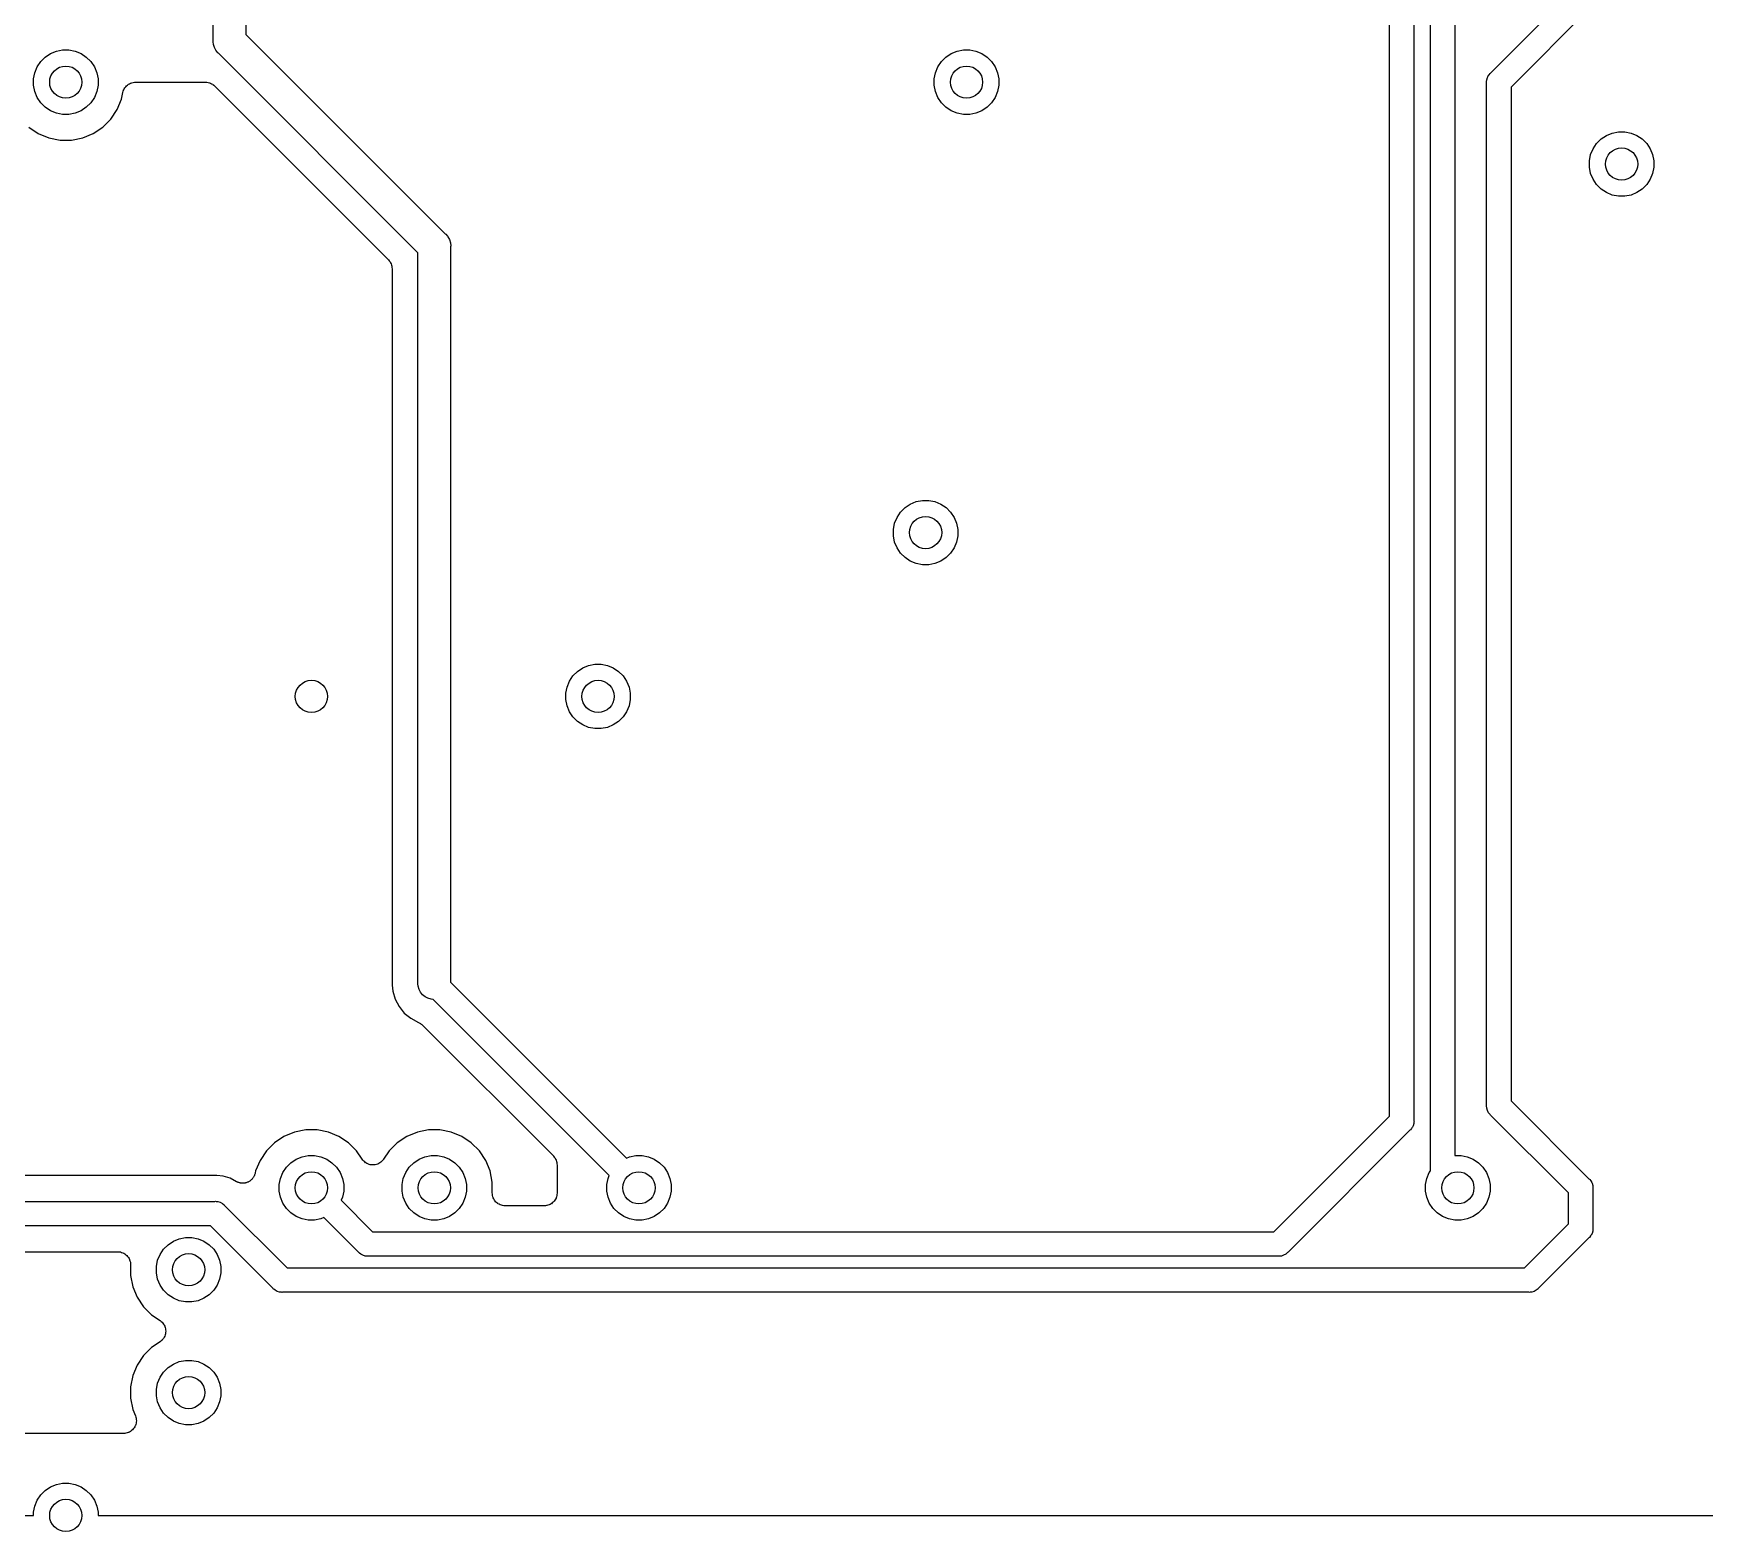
# Model space of a CAD drawing. Extents: x 4.56 to 9.07, y -4.98 to -1.89.
# Drawn here: x 7.215 to 7.725, y -3.155 to -2.698 of the extents above; entities that cross this region are included whole.
import ezdxf

# ---------------------------------------------------------------- set-up
doc = ezdxf.new("R2010")
doc.units = 0
doc.header["$MEASUREMENT"] = 0
doc.layers.add('BLACK', color=7, linetype='CONTINUOUS')

msp = doc.modelspace()

# ---------------------------------------------------------------- linework, layer by layer
at = {"layer": 'BLACK', "linetype": 'CONTINUOUS'}
for p, q in [((7.62913, -3.02808), (7.62913, -2.55481)), ((7.63661, -2.55618), (7.63661, -3.02944)), ((7.27, -2.69975), (7.27, -2.63775)), ((7.28, -2.63957), (7.28, -2.69793)), ((7.64163, -3.0448), (7.64163, -2.66731)), ((7.64911, -2.66868), (7.64911, -3.04016)), ((7.65999, -2.70973), (7.68376, -2.68595)), ((7.69002, -2.69027), (7.66624, -2.71405)), ((7.28, -2.69793), (7.34086, -2.75879)), ((7.21873, -2.70485), (7.22034, -2.70378)), ((7.22034, -2.70378), (7.22213, -2.70304)), ((7.22213, -2.70304), (7.22403, -2.70266)), ((7.22403, -2.70266), (7.22597, -2.70266)), ((7.22597, -2.70266), (7.22787, -2.70304)), ((7.22787, -2.70304), (7.22966, -2.70378)), ((7.22966, -2.70378), (7.23127, -2.70485)), ((7.26998, -2.7), (7.27, -2.69975)), ((7.27, -2.70025), (7.26998, -2.7)), ((7.27007, -2.70098), (7.27, -2.70025)), ((7.27036, -2.70192), (7.27007, -2.70098)), ((7.27082, -2.70279), (7.27036, -2.70192)), ((7.27145, -2.70355), (7.27082, -2.70279)), ((7.27164, -2.70371), (7.27145, -2.70355)), ((7.3325, -2.76457), (7.27164, -2.70371)), ((7.49373, -2.70485), (7.49534, -2.70378)), ((7.49534, -2.70378), (7.49713, -2.70304)), ((7.49713, -2.70304), (7.49903, -2.70266)), ((7.49903, -2.70266), (7.50097, -2.70266)), ((7.50097, -2.70266), (7.50287, -2.70304)), ((7.50287, -2.70304), (7.50466, -2.70378)), ((7.50466, -2.70378), (7.50627, -2.70485)), ((7.21554, -2.70963), (7.21628, -2.70784)), ((7.21628, -2.70784), (7.21735, -2.70623)), ((7.21735, -2.70623), (7.21873, -2.70485)), ((7.23127, -2.70485), (7.23265, -2.70623)), ((7.23265, -2.70623), (7.23372, -2.70784)), ((7.23372, -2.70784), (7.23446, -2.70963)), ((7.49054, -2.70963), (7.49128, -2.70784)), ((7.49128, -2.70784), (7.49235, -2.70623)), ((7.49235, -2.70623), (7.49373, -2.70485)), ((7.50627, -2.70485), (7.50765, -2.70623)), ((7.50765, -2.70623), (7.50872, -2.70784)), ((7.50872, -2.70784), (7.50946, -2.70963)), ((7.21516, -2.71153), (7.21554, -2.70963)), ((7.21516, -2.71347), (7.21516, -2.71153)), ((7.21554, -2.71537), (7.21516, -2.71347)), ((7.23446, -2.70963), (7.23484, -2.71153)), ((7.23484, -2.71347), (7.23446, -2.71537)), ((7.23484, -2.71153), (7.23484, -2.71347)), ((7.24286, -2.71456), (7.24303, -2.71424)), ((7.24303, -2.71424), (7.24304, -2.71422)), ((7.24304, -2.71422), (7.24305, -2.71421)), ((7.24305, -2.71421), (7.24329, -2.71392)), ((7.24329, -2.71392), (7.24352, -2.71364)), ((7.24352, -2.71364), (7.24353, -2.71363)), ((7.24353, -2.71363), (7.24354, -2.71362)), ((7.24354, -2.71362), (7.24383, -2.71339)), ((7.24383, -2.71339), (7.24412, -2.71316)), ((7.24412, -2.71316), (7.24413, -2.71315)), ((7.24413, -2.71315), (7.24414, -2.71314)), ((7.24414, -2.71314), (7.24447, -2.71297)), ((7.24447, -2.71297), (7.24479, -2.7128)), ((7.24479, -2.7128), (7.24481, -2.71279)), ((7.24481, -2.71279), (7.24482, -2.71279)), ((7.24482, -2.71279), (7.24518, -2.71268)), ((7.24518, -2.71268), (7.24553, -2.71257)), ((7.24553, -2.71257), (7.24555, -2.71257)), ((7.24555, -2.71257), (7.24556, -2.71257)), ((7.24556, -2.71257), (7.24593, -2.71254)), ((7.24593, -2.71254), (7.24629, -2.7125)), ((7.24629, -2.7125), (7.26766, -2.7125)), ((7.26766, -2.7125), (7.26768, -2.7125)), ((7.26768, -2.7125), (7.26768, -2.7125)), ((7.26768, -2.7125), (7.26768, -2.7125)), ((7.26768, -2.7125), (7.26772, -2.7125)), ((7.26772, -2.7125), (7.26808, -2.71254)), ((7.26808, -2.71254), (7.26844, -2.71258)), ((7.26844, -2.71258), (7.26846, -2.71258)), ((7.26846, -2.71258), (7.26848, -2.71259)), ((7.26848, -2.71259), (7.26883, -2.7127)), ((7.26883, -2.7127), (7.26918, -2.7128)), ((7.26918, -2.7128), (7.26919, -2.71281)), ((7.26919, -2.71281), (7.26921, -2.71282)), ((7.26921, -2.71282), (7.26953, -2.71299)), ((7.26953, -2.71299), (7.26985, -2.71317)), ((7.26985, -2.71317), (7.26987, -2.71318)), ((7.26987, -2.71318), (7.26989, -2.71319)), ((7.26989, -2.71319), (7.27016, -2.71342)), ((7.27016, -2.71342), (7.27045, -2.71365)), ((7.27045, -2.71365), (7.32347, -2.76668)), ((7.49016, -2.71153), (7.49054, -2.70963)), ((7.49016, -2.71347), (7.49016, -2.71153)), ((7.49054, -2.71537), (7.49016, -2.71347)), ((7.50946, -2.70963), (7.50984, -2.71153)), ((7.50984, -2.71347), (7.50946, -2.71537)), ((7.50984, -2.71153), (7.50984, -2.71347)), ((7.65874, -2.7125), (7.65876, -2.71232)), ((7.65876, -2.71268), (7.65874, -2.7125)), ((7.65876, -2.71232), (7.65881, -2.71177)), ((7.65876, -3.02482), (7.65876, -2.71268)), ((7.65881, -2.71177), (7.65903, -2.71106)), ((7.65903, -2.71106), (7.65912, -2.71089)), ((7.65912, -2.71089), (7.65938, -2.71041)), ((7.65938, -2.71041), (7.65952, -2.71024)), ((7.65952, -2.71024), (7.65984, -2.70984)), ((7.65984, -2.70984), (7.65999, -2.70973)), ((7.66624, -2.71405), (7.66624, -3.02345)), ((7.21628, -2.71716), (7.21554, -2.71537)), ((7.21735, -2.71877), (7.21628, -2.71716)), ((7.21873, -2.72015), (7.21735, -2.71877)), ((7.23265, -2.71877), (7.23127, -2.72015)), ((7.23372, -2.71716), (7.23265, -2.71877)), ((7.23446, -2.71537), (7.23372, -2.71716)), ((7.2407, -2.72089), (7.24204, -2.71767)), ((7.24204, -2.71767), (7.24243, -2.71567)), ((7.24243, -2.71567), (7.24244, -2.71565)), ((7.24244, -2.71562), (7.24256, -2.71527)), ((7.24244, -2.71564), (7.24244, -2.71562)), ((7.24244, -2.71565), (7.24244, -2.71564)), ((7.24244, -2.71565), (7.24244, -2.71565)), ((7.24256, -2.71527), (7.24267, -2.71491)), ((7.24267, -2.7149), (7.24268, -2.71488)), ((7.24267, -2.71491), (7.24267, -2.7149)), ((7.24268, -2.71488), (7.24286, -2.71456)), ((7.49128, -2.71716), (7.49054, -2.71537)), ((7.49235, -2.71877), (7.49128, -2.71716)), ((7.49373, -2.72015), (7.49235, -2.71877)), ((7.50765, -2.71877), (7.50627, -2.72015)), ((7.50872, -2.71716), (7.50765, -2.71877)), ((7.50946, -2.71537), (7.50872, -2.71716)), ((7.22034, -2.72122), (7.21873, -2.72015)), ((7.22213, -2.72196), (7.22034, -2.72122)), ((7.22403, -2.72234), (7.22213, -2.72196)), ((7.22597, -2.72234), (7.22403, -2.72234)), ((7.22787, -2.72196), (7.22597, -2.72234)), ((7.22966, -2.72122), (7.22787, -2.72196)), ((7.23127, -2.72015), (7.22966, -2.72122)), ((7.23629, -2.72626), (7.23876, -2.72379)), ((7.23876, -2.72379), (7.2407, -2.72089)), ((7.49534, -2.72122), (7.49373, -2.72015)), ((7.49713, -2.72196), (7.49534, -2.72122)), ((7.49903, -2.72234), (7.49713, -2.72196)), ((7.50097, -2.72234), (7.49903, -2.72234)), ((7.50287, -2.72196), (7.50097, -2.72234)), ((7.50466, -2.72122), (7.50287, -2.72196)), ((7.50627, -2.72015), (7.50466, -2.72122)), ((7.21371, -2.72626), (7.21661, -2.7282)), ((7.21661, -2.7282), (7.21983, -2.72954)), ((7.21983, -2.72954), (7.22326, -2.73022)), ((7.22674, -2.73022), (7.23017, -2.72954)), ((7.23017, -2.72954), (7.23339, -2.7282)), ((7.23339, -2.7282), (7.23629, -2.72626)), ((7.69373, -2.72985), (7.69534, -2.72878)), ((7.69534, -2.72878), (7.69713, -2.72804)), ((7.69713, -2.72804), (7.69903, -2.72766)), ((7.69903, -2.72766), (7.70097, -2.72766)), ((7.70097, -2.72766), (7.70287, -2.72804)), ((7.70287, -2.72804), (7.70466, -2.72878)), ((7.70466, -2.72878), (7.70627, -2.72985)), ((7.22326, -2.73022), (7.22674, -2.73022)), ((7.69016, -2.73653), (7.69054, -2.73463)), ((7.69054, -2.73463), (7.69128, -2.73284)), ((7.69128, -2.73284), (7.69235, -2.73123)), ((7.69235, -2.73123), (7.69373, -2.72985)), ((7.70627, -2.72985), (7.70765, -2.73123)), ((7.70765, -2.73123), (7.70872, -2.73284)), ((7.70872, -2.73284), (7.70946, -2.73463)), ((7.70946, -2.73463), (7.70984, -2.73653)), ((7.69016, -2.73847), (7.69016, -2.73653)), ((7.69054, -2.74037), (7.69016, -2.73847)), ((7.70984, -2.73847), (7.70946, -2.74037)), ((7.70984, -2.73653), (7.70984, -2.73847)), ((7.69128, -2.74216), (7.69054, -2.74037)), ((7.69235, -2.74377), (7.69128, -2.74216)), ((7.69373, -2.74515), (7.69235, -2.74377)), ((7.70765, -2.74377), (7.70627, -2.74515)), ((7.70872, -2.74216), (7.70765, -2.74377)), ((7.70946, -2.74037), (7.70872, -2.74216)), ((7.69534, -2.74622), (7.69373, -2.74515)), ((7.69713, -2.74696), (7.69534, -2.74622)), ((7.69903, -2.74734), (7.69713, -2.74696)), ((7.70097, -2.74734), (7.69903, -2.74734)), ((7.70287, -2.74696), (7.70097, -2.74734)), ((7.70466, -2.74622), (7.70287, -2.74696)), ((7.70627, -2.74515), (7.70466, -2.74622)), ((7.34086, -2.75879), (7.34105, -2.75895)), ((7.34105, -2.75895), (7.34151, -2.75951)), ((7.34151, -2.75951), (7.34168, -2.75971)), ((7.34168, -2.75971), (7.34214, -2.76058)), ((7.3325, -2.98775), (7.3325, -2.76457)), ((7.34214, -2.76058), (7.34243, -2.76152)), ((7.34243, -2.76152), (7.34252, -2.7625)), ((7.34252, -2.7625), (7.3425, -2.76275)), ((7.3425, -2.76275), (7.3425, -2.98721)), ((7.32347, -2.76668), (7.32348, -2.76669)), ((7.32348, -2.76669), (7.32348, -2.76669)), ((7.32348, -2.76669), (7.32348, -2.76669)), ((7.32348, -2.76669), (7.32351, -2.76672)), ((7.32351, -2.76672), (7.32374, -2.767)), ((7.32374, -2.767), (7.32397, -2.76728)), ((7.32397, -2.76728), (7.32398, -2.7673)), ((7.32398, -2.7673), (7.32399, -2.76732)), ((7.32399, -2.76732), (7.32416, -2.76764)), ((7.32416, -2.76764), (7.32433, -2.76796)), ((7.32433, -2.76796), (7.32433, -2.76798)), ((7.32433, -2.76798), (7.32434, -2.768)), ((7.32434, -2.768), (7.32445, -2.76835)), ((7.32445, -2.76835), (7.32455, -2.7687)), ((7.32455, -2.7687), (7.32455, -2.76872)), ((7.32455, -2.76872), (7.32456, -2.76874)), ((7.32456, -2.76874), (7.32459, -2.7691)), ((7.32459, -2.7691), (7.32463, -2.76946)), ((7.32463, -2.76946), (7.32463, -2.98813)), ((7.48123, -2.84235), (7.48284, -2.84128)), ((7.48284, -2.84128), (7.48463, -2.84054)), ((7.48463, -2.84054), (7.48653, -2.84016)), ((7.48653, -2.84016), (7.48847, -2.84016)), ((7.48847, -2.84016), (7.49037, -2.84054)), ((7.49037, -2.84054), (7.49216, -2.84128)), ((7.49216, -2.84128), (7.49377, -2.84235)), ((7.47804, -2.84713), (7.47878, -2.84534)), ((7.47878, -2.84534), (7.47985, -2.84373)), ((7.47985, -2.84373), (7.48123, -2.84235)), ((7.49377, -2.84235), (7.49515, -2.84373)), ((7.49515, -2.84373), (7.49622, -2.84534)), ((7.49622, -2.84534), (7.49696, -2.84713)), ((7.47766, -2.84903), (7.47804, -2.84713)), ((7.47766, -2.85097), (7.47766, -2.84903)), ((7.47804, -2.85287), (7.47766, -2.85097)), ((7.49696, -2.84713), (7.49734, -2.84903)), ((7.49734, -2.85097), (7.49696, -2.85287)), ((7.49734, -2.84903), (7.49734, -2.85097)), ((7.47878, -2.85466), (7.47804, -2.85287)), ((7.47985, -2.85627), (7.47878, -2.85466)), ((7.48123, -2.85765), (7.47985, -2.85627)), ((7.49515, -2.85627), (7.49377, -2.85765)), ((7.49622, -2.85466), (7.49515, -2.85627)), ((7.49696, -2.85287), (7.49622, -2.85466)), ((7.48284, -2.85872), (7.48123, -2.85765)), ((7.48463, -2.85946), (7.48284, -2.85872)), ((7.48653, -2.85984), (7.48463, -2.85946)), ((7.48847, -2.85984), (7.48653, -2.85984)), ((7.49037, -2.85946), (7.48847, -2.85984)), ((7.49216, -2.85872), (7.49037, -2.85946)), ((7.49377, -2.85765), (7.49216, -2.85872)), ((7.37985, -2.89373), (7.38123, -2.89235)), ((7.38123, -2.89235), (7.38284, -2.89128)), ((7.38284, -2.89128), (7.38463, -2.89054)), ((7.38463, -2.89054), (7.38653, -2.89016)), ((7.38653, -2.89016), (7.38847, -2.89016)), ((7.38847, -2.89016), (7.39037, -2.89054)), ((7.39037, -2.89054), (7.39216, -2.89128)), ((7.39216, -2.89128), (7.39377, -2.89235)), ((7.39377, -2.89235), (7.39515, -2.89373)), ((7.37766, -2.89903), (7.37804, -2.89713)), ((7.37804, -2.89713), (7.37878, -2.89534)), ((7.37878, -2.89534), (7.37985, -2.89373)), ((7.39515, -2.89373), (7.39622, -2.89534)), ((7.39622, -2.89534), (7.39696, -2.89713)), ((7.39696, -2.89713), (7.39734, -2.89903)), ((7.37766, -2.90097), (7.37766, -2.89903)), ((7.37804, -2.90287), (7.37766, -2.90097)), ((7.37878, -2.90466), (7.37804, -2.90287)), ((7.39696, -2.90287), (7.39622, -2.90466)), ((7.39734, -2.90097), (7.39696, -2.90287)), ((7.39734, -2.89903), (7.39734, -2.90097)), ((7.37985, -2.90627), (7.37878, -2.90466)), ((7.38123, -2.90765), (7.37985, -2.90627)), ((7.38284, -2.90872), (7.38123, -2.90765)), ((7.39377, -2.90765), (7.39216, -2.90872)), ((7.39515, -2.90627), (7.39377, -2.90765)), ((7.39622, -2.90466), (7.39515, -2.90627)), ((7.38463, -2.90946), (7.38284, -2.90872)), ((7.38653, -2.90984), (7.38463, -2.90946)), ((7.38847, -2.90984), (7.38653, -2.90984)), ((7.39037, -2.90946), (7.38847, -2.90984)), ((7.39216, -2.90872), (7.39037, -2.90946)), ((7.32463, -2.98813), (7.32481, -2.99002)), ((7.33257, -2.98848), (7.3325, -2.98775)), ((7.33286, -2.98942), (7.33257, -2.98848)), ((7.33332, -2.99029), (7.33286, -2.98942)), ((7.3425, -2.98721), (7.39621, -3.04092)), ((7.32481, -2.99002), (7.32555, -2.99245)), ((7.32555, -2.99245), (7.32674, -2.99469)), ((7.32674, -2.99469), (7.32835, -2.99665)), ((7.33395, -2.99105), (7.33332, -2.99029)), ((7.33471, -2.99168), (7.33395, -2.99105)), ((7.33558, -2.99214), (7.33471, -2.99168)), ((7.33652, -2.99243), (7.33558, -2.99214)), ((7.33721, -2.9925), (7.33652, -2.99243)), ((7.39092, -3.04621), (7.33721, -2.9925)), ((7.32835, -2.99665), (7.33031, -2.99826)), ((7.33031, -2.99826), (7.33264, -2.9995)), ((7.33264, -2.9995), (7.33266, -2.99951)), ((7.33266, -2.99951), (7.33285, -2.99961)), ((7.33285, -2.99961), (7.33305, -2.99969)), ((7.33305, -2.99969), (7.33319, -2.99979)), ((7.33319, -2.99979), (7.33334, -2.99987)), ((7.33334, -2.99987), (7.3335, -3.00001)), ((7.3335, -3.00001), (7.33368, -3.00013)), ((7.33368, -3.00013), (7.3338, -3.00025)), ((7.3338, -3.00025), (7.33393, -3.00036)), ((7.33393, -3.00036), (7.37385, -3.04027)), ((7.65874, -3.025), (7.65876, -3.02482)), ((7.65881, -3.02573), (7.65874, -3.025)), ((7.66624, -3.02345), (7.69001, -3.04723)), ((7.59382, -3.06339), (7.62913, -3.02808)), ((7.63656, -3.03036), (7.63635, -3.03106)), ((7.63661, -3.02981), (7.63656, -3.03036)), ((7.63661, -3.02944), (7.63663, -3.02963)), ((7.63663, -3.02963), (7.63661, -3.02981)), ((7.63661, -3.02981), (7.63661, -3.02981)), ((7.65903, -3.02644), (7.65881, -3.02573)), ((7.65938, -3.02709), (7.65903, -3.02644)), ((7.65946, -3.02719), (7.65938, -3.02709)), ((7.65984, -3.02766), (7.65946, -3.02719)), ((7.65999, -3.02777), (7.65984, -3.02766)), ((7.68376, -3.05155), (7.65999, -3.02777)), ((7.29161, -3.0343), (7.28871, -3.03624)), ((7.29483, -3.03296), (7.29161, -3.0343)), ((7.29826, -3.03228), (7.29483, -3.03296)), ((7.30174, -3.03228), (7.29826, -3.03228)), ((7.30517, -3.03296), (7.30174, -3.03228)), ((7.30839, -3.0343), (7.30517, -3.03296)), ((7.31129, -3.03624), (7.30839, -3.0343)), ((7.32911, -3.0343), (7.32621, -3.03624)), ((7.33233, -3.03296), (7.32911, -3.0343)), ((7.33576, -3.03228), (7.33233, -3.03296)), ((7.33924, -3.03228), (7.33576, -3.03228)), ((7.34267, -3.03296), (7.33924, -3.03228)), ((7.34589, -3.0343), (7.34267, -3.03296)), ((7.34879, -3.03624), (7.34589, -3.0343)), ((7.63539, -3.0324), (7.59815, -3.06964)), ((7.63553, -3.03228), (7.63539, -3.0324)), ((7.63582, -3.03193), (7.63553, -3.03228)), ((7.636, -3.03171), (7.63582, -3.03193)), ((7.63612, -3.03149), (7.636, -3.03171)), ((7.63635, -3.03106), (7.63612, -3.03149)), ((7.28624, -3.03871), (7.2843, -3.04161)), ((7.28871, -3.03624), (7.28624, -3.03871)), ((7.29534, -3.04128), (7.29713, -3.04054)), ((7.29713, -3.04054), (7.29903, -3.04016)), ((7.29903, -3.04016), (7.30097, -3.04016)), ((7.30097, -3.04016), (7.30287, -3.04054)), ((7.30287, -3.04054), (7.30466, -3.04128)), ((7.31376, -3.03871), (7.31129, -3.03624)), ((7.31548, -3.04127), (7.31376, -3.03871)), ((7.32374, -3.03871), (7.32202, -3.04127)), ((7.32621, -3.03624), (7.32374, -3.03871)), ((7.33284, -3.04128), (7.33463, -3.04054)), ((7.33463, -3.04054), (7.33653, -3.04016)), ((7.33653, -3.04016), (7.33847, -3.04016)), ((7.33847, -3.04016), (7.34037, -3.04054)), ((7.34037, -3.04054), (7.34216, -3.04128)), ((7.35126, -3.03871), (7.34879, -3.03624)), ((7.3532, -3.04161), (7.35126, -3.03871)), ((7.37385, -3.04027), (7.37386, -3.04028)), ((7.37386, -3.04028), (7.37386, -3.04028)), ((7.37386, -3.04028), (7.37386, -3.04028)), ((7.37386, -3.04028), (7.37389, -3.04031)), ((7.37389, -3.04031), (7.37411, -3.0406)), ((7.37411, -3.0406), (7.37434, -3.04088)), ((7.39621, -3.04092), (7.39713, -3.04054)), ((7.39713, -3.04054), (7.39903, -3.04016)), ((7.39903, -3.04016), (7.40097, -3.04016)), ((7.40097, -3.04016), (7.40287, -3.04054)), ((7.40287, -3.04054), (7.40466, -3.04128)), ((7.64911, -3.04016), (7.65097, -3.04016)), ((7.65097, -3.04016), (7.65287, -3.04054)), ((7.65287, -3.04054), (7.65466, -3.04128)), ((7.28274, -3.04583), (7.28266, -3.04602)), ((7.28278, -3.04565), (7.28274, -3.04583)), ((7.28284, -3.04548), (7.28278, -3.04565)), ((7.28285, -3.04543), (7.28284, -3.04548)), ((7.28296, -3.04483), (7.28285, -3.04543)), ((7.2843, -3.04161), (7.28296, -3.04483)), ((7.29054, -3.04713), (7.29128, -3.04534)), ((7.29128, -3.04534), (7.29235, -3.04373)), ((7.29235, -3.04373), (7.29373, -3.04235)), ((7.29373, -3.04235), (7.29534, -3.04128)), ((7.30466, -3.04128), (7.30627, -3.04235)), ((7.30627, -3.04235), (7.30765, -3.04373)), ((7.30765, -3.04373), (7.30872, -3.04534)), ((7.30872, -3.04534), (7.30946, -3.04713)), ((7.31571, -3.04156), (7.31548, -3.04127)), ((7.31595, -3.04185), (7.31571, -3.04156)), ((7.31596, -3.04186), (7.31595, -3.04185)), ((7.31596, -3.04187), (7.31596, -3.04186)), ((7.31625, -3.04211), (7.31596, -3.04187)), ((7.31654, -3.04234), (7.31625, -3.04211)), ((7.31655, -3.04235), (7.31654, -3.04234)), ((7.31656, -3.04236), (7.31655, -3.04235)), ((7.31689, -3.04253), (7.31656, -3.04236)), ((7.31721, -3.04271), (7.31689, -3.04253)), ((7.31722, -3.04271), (7.31721, -3.04271)), ((7.31723, -3.04272), (7.31722, -3.04271)), ((7.31759, -3.04283), (7.31723, -3.04272)), ((7.31795, -3.04294), (7.31759, -3.04283)), ((7.31796, -3.04294), (7.31795, -3.04294)), ((7.31797, -3.04294), (7.31796, -3.04294)), ((7.31834, -3.04298), (7.31797, -3.04294)), ((7.31871, -3.04302), (7.31834, -3.04298)), ((7.31872, -3.04302), (7.31871, -3.04302)), ((7.31873, -3.04302), (7.31872, -3.04302)), ((7.31911, -3.04299), (7.31873, -3.04302)), ((7.31948, -3.04296), (7.31911, -3.04299)), ((7.31949, -3.04295), (7.31948, -3.04296)), ((7.3195, -3.04295), (7.31949, -3.04295)), ((7.31986, -3.04284), (7.3195, -3.04295)), ((7.32022, -3.04274), (7.31986, -3.04284)), ((7.32023, -3.04273), (7.32022, -3.04274)), ((7.32022, -3.04274), (7.32022, -3.04274)), ((7.32056, -3.04256), (7.32023, -3.04273)), ((7.3209, -3.04239), (7.32056, -3.04256)), ((7.32091, -3.04238), (7.3209, -3.04239)), ((7.3212, -3.04214), (7.32091, -3.04237)), ((7.32091, -3.04237), (7.32091, -3.04238)), ((7.3215, -3.04191), (7.3212, -3.04214)), ((7.32151, -3.04189), (7.3215, -3.0419)), ((7.3215, -3.0419), (7.3215, -3.04191)), ((7.32175, -3.0416), (7.32151, -3.04189)), ((7.32199, -3.04132), (7.32175, -3.0416)), ((7.322, -3.0413), (7.32199, -3.04132)), ((7.32202, -3.04127), (7.322, -3.0413)), ((7.322, -3.0413), (7.322, -3.0413)), ((7.322, -3.0413), (7.322, -3.0413)), ((7.32804, -3.04713), (7.32878, -3.04534)), ((7.32878, -3.04534), (7.32985, -3.04373)), ((7.32985, -3.04373), (7.33123, -3.04235)), ((7.33123, -3.04235), (7.33284, -3.04128)), ((7.34216, -3.04128), (7.34377, -3.04235)), ((7.34377, -3.04235), (7.34515, -3.04373)), ((7.34515, -3.04373), (7.34622, -3.04534)), ((7.34622, -3.04534), (7.34696, -3.04713)), ((7.35454, -3.04483), (7.3532, -3.04161)), ((7.35522, -3.04826), (7.35454, -3.04483)), ((7.37434, -3.04088), (7.37435, -3.0409)), ((7.37435, -3.0409), (7.37436, -3.04091)), ((7.37436, -3.04091), (7.37453, -3.04123)), ((7.37453, -3.04123), (7.3747, -3.04156)), ((7.3747, -3.04156), (7.37471, -3.04158)), ((7.37471, -3.04158), (7.37472, -3.04159)), ((7.37472, -3.04159), (7.37482, -3.04194)), ((7.37482, -3.04194), (7.37493, -3.04229)), ((7.37493, -3.04229), (7.37493, -3.04231)), ((7.37493, -3.04231), (7.37493, -3.04233)), ((7.37493, -3.04233), (7.37496, -3.04269)), ((7.37496, -3.04269), (7.375, -3.04306)), ((7.375, -3.04306), (7.375, -3.05157)), ((7.40466, -3.04128), (7.40627, -3.04235)), ((7.40627, -3.04235), (7.40765, -3.04373)), ((7.40765, -3.04373), (7.40872, -3.04534)), ((7.40872, -3.04534), (7.40946, -3.04713)), ((7.64054, -3.04713), (7.64128, -3.04534)), ((7.64128, -3.04534), (7.64163, -3.0448)), ((7.65466, -3.04128), (7.65627, -3.04235)), ((7.65627, -3.04235), (7.65765, -3.04373)), ((7.65765, -3.04373), (7.65872, -3.04534)), ((7.65872, -3.04534), (7.65946, -3.04713)), ((7.26996, -3.04626), (7.18287, -3.04626)), ((7.27012, -3.04624), (7.26996, -3.04626)), ((7.27029, -3.04625), (7.27012, -3.04624)), ((7.27034, -3.04624), (7.27029, -3.04625)), ((7.27072, -3.0462), (7.27034, -3.04624)), ((7.2711, -3.04624), (7.27072, -3.0462)), ((7.273, -3.04643), (7.2711, -3.04624)), ((7.2711, -3.04624), (7.2711, -3.04624)), ((7.27519, -3.04709), (7.273, -3.04643)), ((7.27713, -3.04813), (7.27519, -3.04709)), ((7.2773, -3.0482), (7.27713, -3.04813)), ((7.27746, -3.04829), (7.2773, -3.0482)), ((7.27765, -3.04835), (7.27746, -3.04829)), ((7.27784, -3.04842), (7.27765, -3.04835)), ((7.27802, -3.04846), (7.27784, -3.04842)), ((7.27819, -3.04851), (7.27802, -3.04846)), ((7.27839, -3.04854), (7.27819, -3.04851)), ((7.27859, -3.04858), (7.27839, -3.04854)), ((7.27877, -3.04858), (7.27859, -3.04858)), ((7.27895, -3.04859), (7.27877, -3.04858)), ((7.27916, -3.04858), (7.27895, -3.04859)), ((7.27936, -3.04858), (7.27916, -3.04858)), ((7.27954, -3.04854), (7.27936, -3.04858)), ((7.27972, -3.04853), (7.27954, -3.04854)), ((7.27991, -3.04847), (7.27972, -3.04853)), ((7.28011, -3.04843), (7.27991, -3.04847)), ((7.28028, -3.04836), (7.28011, -3.04843)), ((7.28046, -3.04831), (7.28028, -3.04836)), ((7.28064, -3.04822), (7.28046, -3.04831)), ((7.28083, -3.04814), (7.28064, -3.04822)), ((7.28098, -3.04804), (7.28083, -3.04814)), ((7.28114, -3.04795), (7.28098, -3.04804)), ((7.2813, -3.04783), (7.28114, -3.04795)), ((7.28147, -3.04771), (7.2813, -3.04783)), ((7.2816, -3.04759), (7.28147, -3.04771)), ((7.28174, -3.04747), (7.2816, -3.04759)), ((7.28187, -3.04732), (7.28174, -3.04747)), ((7.28201, -3.04717), (7.28187, -3.04732)), ((7.28211, -3.04702), (7.28201, -3.04717)), ((7.28223, -3.04689), (7.28211, -3.04702)), ((7.28233, -3.04671), (7.28223, -3.04689)), ((7.28244, -3.04654), (7.28233, -3.04671)), ((7.28251, -3.04637), (7.28244, -3.04654)), ((7.2826, -3.04621), (7.28251, -3.04637)), ((7.28266, -3.04602), (7.2826, -3.04621)), ((7.29016, -3.04903), (7.29054, -3.04713)), ((7.29016, -3.05097), (7.29016, -3.04903)), ((7.29054, -3.05287), (7.29016, -3.05097)), ((7.30946, -3.04713), (7.30984, -3.04903)), ((7.30984, -3.05097), (7.30946, -3.05287)), ((7.30984, -3.04903), (7.30984, -3.05097)), ((7.32766, -3.04903), (7.32804, -3.04713)), ((7.32766, -3.05097), (7.32766, -3.04903)), ((7.32804, -3.05287), (7.32766, -3.05097)), ((7.34696, -3.04713), (7.34734, -3.04903)), ((7.34734, -3.05097), (7.34696, -3.05287)), ((7.34734, -3.04903), (7.34734, -3.05097)), ((7.35522, -3.05157), (7.35522, -3.04826)), ((7.39016, -3.04903), (7.39054, -3.04713)), ((7.39016, -3.05097), (7.39016, -3.04903)), ((7.39054, -3.05287), (7.39016, -3.05097)), ((7.39054, -3.04713), (7.39092, -3.04621)), ((7.40946, -3.04713), (7.40984, -3.04903)), ((7.40984, -3.05097), (7.40946, -3.05287)), ((7.40984, -3.04903), (7.40984, -3.05097)), ((7.64016, -3.04903), (7.64054, -3.04713)), ((7.64016, -3.05097), (7.64016, -3.04903)), ((7.64054, -3.05287), (7.64016, -3.05097)), ((7.65946, -3.04713), (7.65984, -3.04903)), ((7.65984, -3.05097), (7.65946, -3.05287)), ((7.65984, -3.04903), (7.65984, -3.05097)), ((7.69001, -3.04723), (7.69016, -3.04734)), ((7.69016, -3.04734), (7.69027, -3.04748)), ((7.69027, -3.04748), (7.69027, -3.04749)), ((7.69027, -3.04749), (7.69062, -3.04791)), ((7.69062, -3.04791), (7.69088, -3.0484)), ((7.69088, -3.0484), (7.69097, -3.04856)), ((7.69097, -3.04856), (7.69119, -3.04927)), ((7.69119, -3.04927), (7.69123, -3.04974)), ((7.69123, -3.04974), (7.69126, -3.05)), ((7.69126, -3.05), (7.69124, -3.05018)), ((7.69124, -3.05018), (7.69124, -3.06232)), ((7.1802, -3.05413), (7.27054, -3.05413)), ((7.27054, -3.05413), (7.27072, -3.05412)), ((7.27072, -3.05412), (7.2709, -3.05413)), ((7.2709, -3.05413), (7.2709, -3.05413)), ((7.2709, -3.05413), (7.27145, -3.05419)), ((7.27145, -3.05419), (7.27216, -3.0544)), ((7.27216, -3.0544), (7.27281, -3.05475)), ((7.27281, -3.05475), (7.27338, -3.05522)), ((7.27338, -3.05522), (7.2735, -3.05536)), ((7.2735, -3.05536), (7.29255, -3.07441)), ((7.29128, -3.05466), (7.29054, -3.05287)), ((7.29235, -3.05627), (7.29128, -3.05466)), ((7.30946, -3.05287), (7.30908, -3.05379)), ((7.30908, -3.05379), (7.31868, -3.06339)), ((7.32878, -3.05466), (7.32804, -3.05287)), ((7.32985, -3.05627), (7.32878, -3.05466)), ((7.34622, -3.05466), (7.34515, -3.05627)), ((7.34696, -3.05287), (7.34622, -3.05466)), ((7.35525, -3.05194), (7.35522, -3.05157)), ((7.35529, -3.05231), (7.35525, -3.05194)), ((7.35529, -3.05233), (7.35529, -3.05231)), ((7.35529, -3.05234), (7.35529, -3.05233)), ((7.3554, -3.0527), (7.35529, -3.05234)), ((7.3555, -3.05305), (7.3554, -3.0527)), ((7.35551, -3.05306), (7.3555, -3.05305)), ((7.35551, -3.05308), (7.35551, -3.05306)), ((7.35569, -3.0534), (7.35551, -3.05308)), ((7.35586, -3.05373), (7.35569, -3.0534)), ((7.35587, -3.05374), (7.35586, -3.05373)), ((7.35587, -3.05375), (7.35587, -3.05374)), ((7.35611, -3.05404), (7.35587, -3.05375)), ((7.35634, -3.05433), (7.35611, -3.05404)), ((7.35635, -3.05434), (7.35634, -3.05433)), ((7.35636, -3.05435), (7.35635, -3.05434)), ((7.35665, -3.05459), (7.35636, -3.05435)), ((7.35693, -3.05482), (7.35665, -3.05459)), ((7.35694, -3.05483), (7.35693, -3.05482)), ((7.35695, -3.05484), (7.35694, -3.05483)), ((7.35728, -3.05501), (7.35695, -3.05484)), ((7.3576, -3.05519), (7.35728, -3.05501)), ((7.35762, -3.0552), (7.3576, -3.05519)), ((7.35763, -3.0552), (7.35762, -3.0552)), ((7.35798, -3.05531), (7.35763, -3.0552)), ((7.35833, -3.05543), (7.35798, -3.05531)), ((7.35835, -3.05543), (7.35833, -3.05543)), ((7.35836, -3.05543), (7.35835, -3.05543)), ((7.35873, -3.05547), (7.35836, -3.05543)), ((7.3591, -3.05551), (7.35873, -3.05547)), ((7.35912, -3.05551), (7.3591, -3.05551)), ((7.35913, -3.05551), (7.35912, -3.05551)), ((7.35915, -3.05551), (7.35913, -3.05551)), ((7.35913, -3.05551), (7.35913, -3.05551)), ((7.37106, -3.05551), (7.35915, -3.05551)), ((7.37143, -3.05548), (7.37106, -3.05551)), ((7.3718, -3.05544), (7.37143, -3.05548)), ((7.37181, -3.05544), (7.3718, -3.05544)), ((7.37183, -3.05544), (7.37181, -3.05544)), ((7.37218, -3.05533), (7.37183, -3.05544)), ((7.37254, -3.05523), (7.37218, -3.05533)), ((7.37255, -3.05522), (7.37254, -3.05523)), ((7.37256, -3.05521), (7.37255, -3.05522)), ((7.37289, -3.05504), (7.37256, -3.05521)), ((7.37322, -3.05487), (7.37289, -3.05504)), ((7.37323, -3.05486), (7.37322, -3.05487)), ((7.37324, -3.05485), (7.37323, -3.05486)), ((7.37353, -3.05462), (7.37324, -3.05485)), ((7.37382, -3.05439), (7.37353, -3.05462)), ((7.37383, -3.05438), (7.37382, -3.05439)), ((7.37384, -3.05437), (7.37383, -3.05438)), ((7.37407, -3.05408), (7.37384, -3.05437)), ((7.37431, -3.0538), (7.37407, -3.05408)), ((7.37432, -3.05379), (7.37431, -3.0538)), ((7.37433, -3.05378), (7.37432, -3.05379)), ((7.3745, -3.05345), (7.37433, -3.05378)), ((7.37468, -3.05313), (7.3745, -3.05345)), ((7.37469, -3.05311), (7.37468, -3.05313)), ((7.3748, -3.05275), (7.37469, -3.0531)), ((7.37469, -3.0531), (7.37469, -3.05311)), ((7.37491, -3.05239), (7.3748, -3.05275)), ((7.37492, -3.05238), (7.37491, -3.05239)), ((7.37496, -3.052), (7.37492, -3.05237)), ((7.37492, -3.05237), (7.37492, -3.05238)), ((7.375, -3.05163), (7.37496, -3.052)), ((7.375, -3.05157), (7.375, -3.0516)), ((7.375, -3.0516), (7.375, -3.0516)), ((7.375, -3.0516), (7.375, -3.0516)), ((7.375, -3.0516), (7.375, -3.05163)), ((7.39128, -3.05466), (7.39054, -3.05287)), ((7.39235, -3.05627), (7.39128, -3.05466)), ((7.40872, -3.05466), (7.40765, -3.05627)), ((7.40946, -3.05287), (7.40872, -3.05466)), ((7.64128, -3.05466), (7.64054, -3.05287)), ((7.64235, -3.05627), (7.64128, -3.05466)), ((7.65872, -3.05466), (7.65765, -3.05627)), ((7.65946, -3.05287), (7.65872, -3.05466)), ((7.68376, -3.06095), (7.68376, -3.05155)), ((7.29373, -3.05765), (7.29235, -3.05627)), ((7.29534, -3.05872), (7.29373, -3.05765)), ((7.29713, -3.05946), (7.29534, -3.05872)), ((7.29903, -3.05984), (7.29713, -3.05946)), ((7.30097, -3.05984), (7.29903, -3.05984)), ((7.30287, -3.05946), (7.30097, -3.05984)), ((7.30379, -3.05908), (7.30287, -3.05946)), ((7.31435, -3.06964), (7.30379, -3.05908)), ((7.33123, -3.05765), (7.32985, -3.05627)), ((7.33284, -3.05872), (7.33123, -3.05765)), ((7.33463, -3.05946), (7.33284, -3.05872)), ((7.33653, -3.05984), (7.33463, -3.05946)), ((7.33847, -3.05984), (7.33653, -3.05984)), ((7.34037, -3.05946), (7.33847, -3.05984)), ((7.34216, -3.05872), (7.34037, -3.05946)), ((7.34377, -3.05765), (7.34216, -3.05872)), ((7.34515, -3.05627), (7.34377, -3.05765)), ((7.39373, -3.05765), (7.39235, -3.05627)), ((7.39534, -3.05872), (7.39373, -3.05765)), ((7.39713, -3.05946), (7.39534, -3.05872)), ((7.39903, -3.05984), (7.39713, -3.05946)), ((7.40097, -3.05984), (7.39903, -3.05984)), ((7.40287, -3.05946), (7.40097, -3.05984)), ((7.40466, -3.05872), (7.40287, -3.05946)), ((7.40627, -3.05765), (7.40466, -3.05872)), ((7.40765, -3.05627), (7.40627, -3.05765)), ((7.64373, -3.05765), (7.64235, -3.05627)), ((7.64534, -3.05872), (7.64373, -3.05765)), ((7.64713, -3.05946), (7.64534, -3.05872)), ((7.64903, -3.05984), (7.64713, -3.05946)), ((7.65097, -3.05984), (7.64903, -3.05984)), ((7.65287, -3.05946), (7.65097, -3.05984)), ((7.65466, -3.05872), (7.65287, -3.05946)), ((7.65627, -3.05765), (7.65466, -3.05872)), ((7.65765, -3.05627), (7.65627, -3.05765)), ((7.6703, -3.07441), (7.68376, -3.06095)), ((7.26917, -3.06161), (7.18484, -3.06161)), ((7.25623, -3.06735), (7.25784, -3.06628)), ((7.25784, -3.06628), (7.25963, -3.06554)), ((7.25963, -3.06554), (7.26153, -3.06516)), ((7.26153, -3.06516), (7.26347, -3.06516)), ((7.26347, -3.06516), (7.26537, -3.06554)), ((7.26537, -3.06554), (7.26716, -3.06628)), ((7.26716, -3.06628), (7.26877, -3.06735)), ((7.28822, -3.08067), (7.26917, -3.06161)), ((7.31868, -3.06339), (7.59382, -3.06339)), ((7.69001, -3.06527), (7.67462, -3.08066)), ((7.69016, -3.06516), (7.69001, -3.06527)), ((7.69054, -3.06469), (7.69016, -3.06516)), ((7.69062, -3.06459), (7.69054, -3.06469)), ((7.69075, -3.06436), (7.69062, -3.06459)), ((7.69097, -3.06394), (7.69075, -3.06436)), ((7.69119, -3.06323), (7.69097, -3.06394)), ((7.69124, -3.06268), (7.69119, -3.06323)), ((7.69124, -3.06232), (7.69126, -3.0625)), ((7.69126, -3.0625), (7.69124, -3.06268)), ((7.69124, -3.06268), (7.69124, -3.06268)), ((7.19374, -3.06949), (7.24085, -3.06949)), ((7.24085, -3.06949), (7.24087, -3.06949)), ((7.24087, -3.06949), (7.24087, -3.06949)), ((7.24087, -3.06949), (7.24088, -3.06949)), ((7.24088, -3.06949), (7.2409, -3.06949)), ((7.2409, -3.06949), (7.24127, -3.06953)), ((7.24127, -3.06953), (7.24164, -3.06957)), ((7.24164, -3.06957), (7.24165, -3.06957)), ((7.24165, -3.06957), (7.24167, -3.06957)), ((7.24167, -3.06957), (7.24202, -3.06969)), ((7.24202, -3.06969), (7.24237, -3.0698)), ((7.24237, -3.0698), (7.24238, -3.0698)), ((7.24238, -3.0698), (7.2424, -3.06981)), ((7.2424, -3.06981), (7.24272, -3.06999)), ((7.24272, -3.06999), (7.24305, -3.07016)), ((7.24305, -3.07016), (7.24306, -3.07017)), ((7.24306, -3.07017), (7.24307, -3.07018)), ((7.24307, -3.07018), (7.24335, -3.07041)), ((7.24335, -3.07041), (7.24364, -3.07065)), ((7.24364, -3.07065), (7.24365, -3.07066)), ((7.24365, -3.07066), (7.24366, -3.07067)), ((7.24366, -3.07067), (7.24389, -3.07096)), ((7.24389, -3.07096), (7.24413, -3.07125)), ((7.24413, -3.07125), (7.24413, -3.07126)), ((7.24413, -3.07126), (7.24414, -3.07127)), ((7.24414, -3.07127), (7.24431, -3.0716)), ((7.25304, -3.07213), (7.25378, -3.07034)), ((7.25378, -3.07034), (7.25485, -3.06873)), ((7.25485, -3.06873), (7.25623, -3.06735)), ((7.26877, -3.06735), (7.27015, -3.06873)), ((7.27015, -3.06873), (7.27122, -3.07034)), ((7.27122, -3.07034), (7.27196, -3.07213)), ((7.31447, -3.06978), (7.31435, -3.06964)), ((7.31472, -3.06999), (7.31447, -3.06978)), ((7.31504, -3.07025), (7.31472, -3.06999)), ((7.31526, -3.07037), (7.31504, -3.07025)), ((7.31569, -3.0706), (7.31526, -3.07037)), ((7.31639, -3.07081), (7.31569, -3.0706)), ((7.31694, -3.07087), (7.31639, -3.07081)), ((7.31713, -3.07088), (7.31694, -3.07087)), ((7.31694, -3.07087), (7.31694, -3.07087)), ((7.31731, -3.07087), (7.31713, -3.07088)), ((7.59519, -3.07087), (7.31731, -3.07087)), ((7.59537, -3.07088), (7.59519, -3.07087)), ((7.59556, -3.07087), (7.59537, -3.07088)), ((7.59611, -3.07081), (7.59556, -3.07087)), ((7.59556, -3.07087), (7.59556, -3.07087)), ((7.59681, -3.0706), (7.59611, -3.07081)), ((7.59746, -3.07025), (7.59681, -3.0706)), ((7.59803, -3.06978), (7.59746, -3.07025)), ((7.59815, -3.06964), (7.59803, -3.06978)), ((7.24431, -3.0716), (7.24449, -3.07192)), ((7.24449, -3.07192), (7.24449, -3.07194)), ((7.24449, -3.07194), (7.2445, -3.07195)), ((7.2445, -3.07195), (7.2446, -3.0723)), ((7.2446, -3.0723), (7.24471, -3.07266)), ((7.24471, -3.07266), (7.24471, -3.07267)), ((7.24471, -3.07267), (7.24471, -3.07269)), ((7.24471, -3.07269), (7.24475, -3.07306)), ((7.24475, -3.07306), (7.24478, -3.07343)), ((7.24478, -3.07343), (7.24478, -3.07674)), ((7.25266, -3.07403), (7.25304, -3.07213)), ((7.25266, -3.07597), (7.25266, -3.07403)), ((7.25304, -3.07787), (7.25266, -3.07597)), ((7.27196, -3.07213), (7.27234, -3.07403)), ((7.27234, -3.07597), (7.27196, -3.07787)), ((7.27234, -3.07403), (7.27234, -3.07597)), ((7.29255, -3.07441), (7.6703, -3.07441)), ((7.24478, -3.07674), (7.24546, -3.08017)), ((7.24546, -3.08017), (7.2468, -3.08339)), ((7.25378, -3.07966), (7.25304, -3.07787)), ((7.25485, -3.08127), (7.25378, -3.07966)), ((7.25623, -3.08265), (7.25485, -3.08127)), ((7.27015, -3.08127), (7.26877, -3.08265)), ((7.27122, -3.07966), (7.27015, -3.08127)), ((7.27196, -3.07787), (7.27122, -3.07966)), ((7.28834, -3.08081), (7.28822, -3.08067)), ((7.28848, -3.08092), (7.28834, -3.08081)), ((7.28891, -3.08127), (7.28848, -3.08092)), ((7.28848, -3.08092), (7.28848, -3.08092)), ((7.28953, -3.08161), (7.28891, -3.08127)), ((7.28956, -3.08162), (7.28953, -3.08161)), ((7.29026, -3.08184), (7.28956, -3.08162)), ((7.67329, -3.08162), (7.67258, -3.08184)), ((7.67394, -3.08127), (7.67329, -3.08162)), ((7.67451, -3.08081), (7.67394, -3.08127)), ((7.67462, -3.08066), (7.67451, -3.08081)), ((7.2468, -3.08339), (7.24874, -3.08629)), ((7.24874, -3.08629), (7.25121, -3.08876)), ((7.25784, -3.08372), (7.25623, -3.08265)), ((7.25963, -3.08446), (7.25784, -3.08372)), ((7.26153, -3.08484), (7.25963, -3.08446)), ((7.26347, -3.08484), (7.26153, -3.08484)), ((7.26537, -3.08446), (7.26347, -3.08484)), ((7.26716, -3.08372), (7.26537, -3.08446)), ((7.26877, -3.08265), (7.26716, -3.08372)), ((7.29081, -3.08189), (7.29026, -3.08184)), ((7.291, -3.08191), (7.29081, -3.08189)), ((7.29081, -3.08189), (7.29081, -3.08189)), ((7.29118, -3.08189), (7.291, -3.08191)), ((7.67167, -3.08189), (7.29118, -3.08189)), ((7.67185, -3.08191), (7.67167, -3.08189)), ((7.67203, -3.08189), (7.67185, -3.08191)), ((7.67258, -3.08184), (7.67203, -3.08189)), ((7.67203, -3.08189), (7.67203, -3.08189)), ((7.25121, -3.08876), (7.25377, -3.09048)), ((7.25377, -3.09048), (7.2538, -3.0905)), ((7.2538, -3.0905), (7.2538, -3.0905)), ((7.2538, -3.0905), (7.2538, -3.0905)), ((7.2538, -3.0905), (7.25382, -3.09051)), ((7.25382, -3.09051), (7.2541, -3.09075)), ((7.2541, -3.09075), (7.25439, -3.09099)), ((7.25439, -3.09099), (7.2544, -3.091)), ((7.2544, -3.091), (7.25441, -3.091)), ((7.25441, -3.091), (7.25464, -3.09129)), ((7.25464, -3.09129), (7.25487, -3.09159)), ((7.25487, -3.09159), (7.25488, -3.09159)), ((7.25488, -3.09159), (7.25489, -3.0916)), ((7.25489, -3.0916), (7.25506, -3.09193)), ((7.25406, -3.09679), (7.25377, -3.09702)), ((7.25435, -3.09655), (7.25406, -3.09679)), ((7.25436, -3.09654), (7.25435, -3.09655)), ((7.25437, -3.09654), (7.25436, -3.09654)), ((7.25461, -3.09624), (7.25437, -3.09654)), ((7.25484, -3.09596), (7.25461, -3.09624)), ((7.25485, -3.09595), (7.25484, -3.09596)), ((7.25486, -3.09594), (7.25485, -3.09595)), ((7.25503, -3.09561), (7.25486, -3.09594)), ((7.25521, -3.09529), (7.25503, -3.09561)), ((7.25506, -3.09193), (7.25523, -3.09227)), ((7.25522, -3.09527), (7.25521, -3.09528)), ((7.25521, -3.09528), (7.25521, -3.09529)), ((7.25533, -3.09491), (7.25522, -3.09527)), ((7.25523, -3.09227), (7.25524, -3.09228)), ((7.25524, -3.09228), (7.25524, -3.09228)), ((7.25524, -3.09228), (7.25534, -3.09264)), ((7.25544, -3.09455), (7.25533, -3.09491)), ((7.25534, -3.09264), (7.25545, -3.093)), ((7.25548, -3.09416), (7.25544, -3.09453)), ((7.25544, -3.09453), (7.25544, -3.09454)), ((7.25544, -3.09454), (7.25544, -3.09455)), ((7.25545, -3.093), (7.25545, -3.09301)), ((7.25545, -3.09301), (7.25546, -3.09302)), ((7.25546, -3.09302), (7.25549, -3.09339)), ((7.25552, -3.09379), (7.25548, -3.09416)), ((7.25549, -3.09339), (7.25552, -3.09377)), ((7.25552, -3.09377), (7.25552, -3.09378)), ((7.25552, -3.09378), (7.25552, -3.09379)), ((7.24874, -3.10121), (7.2468, -3.10411)), ((7.25121, -3.09874), (7.24874, -3.10121)), ((7.25377, -3.09702), (7.25121, -3.09874)), ((7.2468, -3.10411), (7.24546, -3.10733)), ((7.25378, -3.10784), (7.25485, -3.10623)), ((7.25485, -3.10623), (7.25623, -3.10485)), ((7.25623, -3.10485), (7.25784, -3.10378)), ((7.25784, -3.10378), (7.25963, -3.10304)), ((7.25963, -3.10304), (7.26153, -3.10266)), ((7.26153, -3.10266), (7.26347, -3.10266)), ((7.26347, -3.10266), (7.26537, -3.10304)), ((7.26537, -3.10304), (7.26716, -3.10378)), ((7.26716, -3.10378), (7.26877, -3.10485)), ((7.26877, -3.10485), (7.27015, -3.10623)), ((7.27015, -3.10623), (7.27122, -3.10784)), ((7.24546, -3.10733), (7.24478, -3.11076)), ((7.24478, -3.11076), (7.24478, -3.11424)), ((7.25266, -3.11153), (7.25304, -3.10963)), ((7.25266, -3.11347), (7.25266, -3.11153)), ((7.25304, -3.10963), (7.25378, -3.10784)), ((7.27122, -3.10784), (7.27196, -3.10963)), ((7.27196, -3.10963), (7.27234, -3.11153)), ((7.27234, -3.11153), (7.27234, -3.11347)), ((7.24478, -3.11424), (7.24546, -3.11767)), ((7.25304, -3.11537), (7.25266, -3.11347)), ((7.25378, -3.11716), (7.25304, -3.11537)), ((7.25485, -3.11877), (7.25378, -3.11716)), ((7.27122, -3.11716), (7.27015, -3.11877)), ((7.27196, -3.11537), (7.27122, -3.11716)), ((7.27234, -3.11347), (7.27196, -3.11537)), ((7.24546, -3.11767), (7.24625, -3.11956)), ((7.24635, -3.12223), (7.24624, -3.12259)), ((7.24625, -3.11956), (7.24626, -3.11959)), ((7.24626, -3.11959), (7.24626, -3.11959)), ((7.24626, -3.11959), (7.24626, -3.11959)), ((7.24626, -3.11959), (7.24627, -3.11961)), ((7.24627, -3.11961), (7.24637, -3.11997)), ((7.24646, -3.12187), (7.24635, -3.12223)), ((7.24637, -3.11997), (7.24648, -3.12033)), ((7.24647, -3.12185), (7.24646, -3.12186)), ((7.24646, -3.12186), (7.24646, -3.12187)), ((7.24651, -3.12148), (7.24647, -3.12185)), ((7.24648, -3.12033), (7.24648, -3.12034)), ((7.24648, -3.12034), (7.24648, -3.12035)), ((7.24648, -3.12035), (7.24651, -3.12072)), ((7.24651, -3.12072), (7.24655, -3.12109)), ((7.24655, -3.12111), (7.24651, -3.12148)), ((7.24655, -3.12109), (7.24655, -3.1211)), ((7.24655, -3.1211), (7.24655, -3.12111)), ((7.25623, -3.12015), (7.25485, -3.11877)), ((7.25784, -3.12122), (7.25623, -3.12015)), ((7.25963, -3.12196), (7.25784, -3.12122)), ((7.26153, -3.12234), (7.25963, -3.12196)), ((7.26347, -3.12234), (7.26153, -3.12234)), ((7.26537, -3.12196), (7.26347, -3.12234)), ((7.26716, -3.12122), (7.26537, -3.12196)), ((7.26877, -3.12015), (7.26716, -3.12122)), ((7.27015, -3.11877), (7.26877, -3.12015)), ((7.24261, -3.125), (7.20739, -3.125)), ((7.24298, -3.12496), (7.24261, -3.125)), ((7.24335, -3.12493), (7.24298, -3.12496)), ((7.24336, -3.12493), (7.24335, -3.12493)), ((7.24337, -3.12493), (7.24336, -3.12493)), ((7.24373, -3.12482), (7.24337, -3.12493)), ((7.24409, -3.12471), (7.24373, -3.12482)), ((7.2441, -3.12471), (7.24409, -3.12471)), ((7.24411, -3.1247), (7.2441, -3.12471)), ((7.24444, -3.12453), (7.24411, -3.1247)), ((7.24477, -3.12435), (7.24444, -3.12453)), ((7.24478, -3.12435), (7.24477, -3.12435)), ((7.24479, -3.12434), (7.24478, -3.12435)), ((7.24508, -3.1241), (7.24479, -3.12434)), ((7.24537, -3.12387), (7.24508, -3.1241)), ((7.24538, -3.12386), (7.24537, -3.12387)), ((7.24562, -3.12357), (7.24538, -3.12386)), ((7.24538, -3.12386), (7.24538, -3.12386)), ((7.24586, -3.12328), (7.24562, -3.12357)), ((7.24587, -3.12327), (7.24586, -3.12328)), ((7.24605, -3.12293), (7.24587, -3.12326)), ((7.24587, -3.12326), (7.24587, -3.12327)), ((7.24623, -3.12261), (7.24605, -3.12293)), ((7.24624, -3.12259), (7.24623, -3.1226)), ((7.24623, -3.1226), (7.24623, -3.12261)), ((7.21735, -3.14373), (7.21873, -3.14235)), ((7.21873, -3.14235), (7.22034, -3.14128)), ((7.22034, -3.14128), (7.22213, -3.14054)), ((7.22213, -3.14054), (7.22403, -3.14016)), ((7.22403, -3.14016), (7.22597, -3.14016)), ((7.22597, -3.14016), (7.22787, -3.14054)), ((7.22787, -3.14054), (7.22966, -3.14128)), ((7.22966, -3.14128), (7.23127, -3.14235)), ((7.23127, -3.14235), (7.23265, -3.14373)), ((7.21516, -3.14903), (7.21554, -3.14713)), ((7.21554, -3.14713), (7.21628, -3.14534)), ((7.21628, -3.14534), (7.21735, -3.14373)), ((7.23265, -3.14373), (7.23372, -3.14534)), ((7.23372, -3.14534), (7.23446, -3.14713)), ((7.23446, -3.14713), (7.23484, -3.14903)), ((7.14734, -3.15), (7.21516, -3.15)), ((7.21516, -3.15), (7.21516, -3.14903)), ((7.23484, -3.14903), (7.23484, -3.15)), ((7.23484, -3.15), (7.92919, -3.15))]:
    msp.add_line(p, q, dxfattribs=at)
at = {"layer": 'BLACK'}
for centre in [(7.225, -2.7125), (7.5, -2.7125), (7.7, -2.7375), (7.4875, -2.85), (7.3, -2.9), (7.3875, -2.9), (7.3, -3.05), (7.3375, -3.05), (7.4, -3.05), (7.65, -3.05), (7.2625, -3.075), (7.2625, -3.1125), (7.225, -3.15)]:
    msp.add_circle(centre, 0.00492, dxfattribs=at)

doc.saveas('drawing.dxf')
